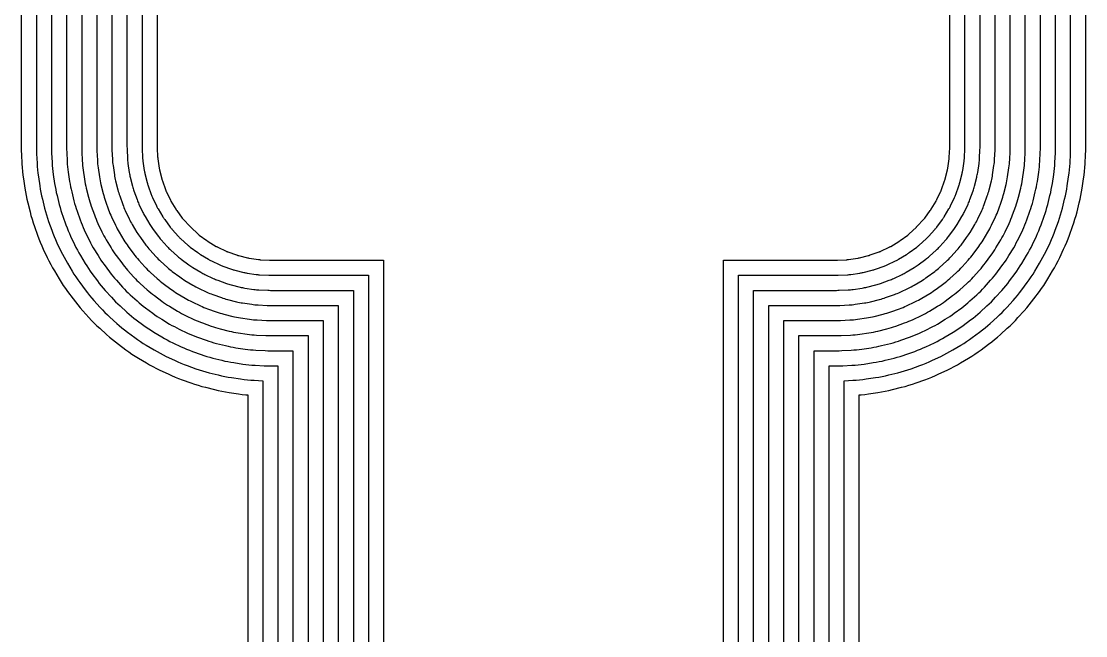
# Model space of a CAD drawing. Header units: metres. Extents: x 1.4 to 44.2, y 0.1 to 33.9.
# Drawn here: x 2.615 to 5.435, y 6.98 to 8.608 of the extents above; entities that cross this region are included whole.
import ezdxf

# ---------------------------------------------------------------- set-up
doc = ezdxf.new("R2010")
doc.units = ezdxf.units.M

msp = doc.modelspace()

# ---------------------------------------------------------------- linework, layer by layer
for points in [[(2.615, 9.775), (2.615, 8.275), (2.6151, 8.265), (2.6155, 8.2549), (2.6167, 8.2304), (2.6173, 8.2203), (2.6182, 8.2103), (2.6193, 8.2003), (2.6207, 8.1903), (2.6243, 8.1661), (2.6259, 8.1561), (2.6277, 8.1463), (2.6298, 8.1364), (2.6321, 8.1266), (2.6381, 8.1028), (2.6406, 8.0931), (2.6434, 8.0834), (2.6465, 8.0738), (2.6497, 8.0643), (2.658, 8.0412), (2.6615, 8.0318), (2.6653, 8.0224), (2.6692, 8.0132), (2.6734, 8.004), (2.6839, 7.9819), (2.6883, 7.9728), (2.6929, 7.9639), (2.6978, 7.9551), (2.7029, 7.9464), (2.7155, 7.9253), (2.7208, 7.9168), (2.7262, 7.9083), (2.7319, 7.9), (2.7378, 7.8919), (2.7524, 7.8722), (2.7585, 7.8642), (2.7648, 7.8563), (2.7713, 7.8486), (2.778, 7.8411), (2.7944, 7.8229), (2.8013, 7.8155), (2.8083, 7.8083), (2.8155, 7.8013), (2.8229, 7.7944), (2.8411, 7.778), (2.8486, 7.7713), (2.8563, 7.7648), (2.8642, 7.7585), (2.8722, 7.7524), (2.8919, 7.7378), (2.9, 7.7319), (2.9083, 7.7262), (2.9168, 7.7208), (2.9253, 7.7155), (2.9464, 7.7029), (2.9551, 7.6978), (2.9639, 7.6929), (2.9728, 7.6883), (2.9819, 7.6839), (3.004, 7.6734), (3.0132, 7.6692), (3.0224, 7.6653), (3.0318, 7.6615), (3.0412, 7.658), (3.0643, 7.6497), (3.0738, 7.6465), (3.0834, 7.6434), (3.0931, 7.6406), (3.1028, 7.6381), (3.1266, 7.6321), (3.1364, 7.6298), (3.1463, 7.6277), (3.1561, 7.6259), (3.1661, 7.6243), (3.1903, 7.6207), (3.2003, 7.6193), (3.2103, 7.6182), (3.2148, 7.6178), (3.2148, 6.5574)], [(2.655, 9.775), (2.655, 8.275), (2.6551, 8.2659), (2.6555, 8.2569), (2.6567, 8.2324), (2.6572, 8.2233), (2.658, 8.2142), (2.659, 8.2052), (2.6602, 8.1962), (2.6638, 8.1719), (2.6653, 8.163), (2.6669, 8.1541), (2.6688, 8.1452), (2.6709, 8.1363), (2.6769, 8.1125), (2.6792, 8.1038), (2.6817, 8.095), (2.6845, 8.0864), (2.6874, 8.0778), (2.6957, 8.0547), (2.6988, 8.0462), (2.7022, 8.0377), (2.7058, 8.0294), (2.7096, 8.0211), (2.7201, 7.999), (2.724, 7.9908), (2.7282, 7.9827), (2.7326, 7.9748), (2.7372, 7.9669), (2.7498, 7.9459), (2.7545, 7.9382), (2.7595, 7.9306), (2.7646, 7.9231), (2.77, 7.9157), (2.7846, 7.896), (2.7901, 7.8888), (2.7957, 7.8817), (2.8016, 7.8747), (2.8076, 7.8679), (2.8241, 7.8498), (2.8303, 7.8431), (2.8366, 7.8366), (2.8431, 7.8303), (2.8498, 7.8241), (2.8679, 7.8076), (2.8747, 7.8016), (2.8817, 7.7957), (2.8888, 7.7901), (2.896, 7.7846), (2.9157, 7.77), (2.9231, 7.7646), (2.9306, 7.7595), (2.9382, 7.7545), (2.9459, 7.7498), (2.9669, 7.7372), (2.9748, 7.7326), (2.9827, 7.7282), (2.9908, 7.724), (2.999, 7.7201), (3.0211, 7.7096), (3.0294, 7.7058), (3.0377, 7.7022), (3.0462, 7.6988), (3.0547, 7.6957), (3.0778, 7.6874), (3.0864, 7.6845), (3.095, 7.6817), (3.1038, 7.6792), (3.1125, 7.6769), (3.1363, 7.6709), (3.1452, 7.6688), (3.1541, 7.6669), (3.163, 7.6653), (3.1719, 7.6638), (3.1962, 7.6602), (3.2052, 7.659), (3.2142, 7.658), (3.2233, 7.6572), (3.2324, 7.6567), (3.2548, 7.6556), (3.2548, 6.5291)], [(2.695, 9.775), (2.695, 8.275), (2.6951, 8.2669), (2.6954, 8.2588), (2.6966, 8.2343), (2.6971, 8.2262), (2.6978, 8.2182), (2.6987, 8.2101), (2.6998, 8.2021), (2.7034, 8.1778), (2.7047, 8.1698), (2.7062, 8.1619), (2.7078, 8.1539), (2.7097, 8.1461), (2.7157, 8.1223), (2.7177, 8.1144), (2.72, 8.1066), (2.7224, 8.0989), (2.7251, 8.0913), (2.7333, 8.0682), (2.7362, 8.0606), (2.7392, 8.0531), (2.7424, 8.0456), (2.7457, 8.0382), (2.7562, 8.0161), (2.7598, 8.0088), (2.7635, 8.0016), (2.7674, 7.9945), (2.7715, 7.9875), (2.7841, 7.9665), (2.7883, 7.9596), (2.7928, 7.9528), (2.7973, 7.9461), (2.8021, 7.9395), (2.8167, 7.9198), (2.8216, 7.9134), (2.8267, 7.9071), (2.8319, 7.9009), (2.8372, 7.8948), (2.8537, 7.8766), (2.8592, 7.8707), (2.8649, 7.8649), (2.8707, 7.8592), (2.8766, 7.8537), (2.8948, 7.8372), (2.9009, 7.8319), (2.9071, 7.8267), (2.9134, 7.8216), (2.9198, 7.8167), (2.9395, 7.8021), (2.9461, 7.7973), (2.9528, 7.7928), (2.9596, 7.7883), (2.9665, 7.7841), (2.9875, 7.7715), (2.9945, 7.7674), (3.0016, 7.7635), (3.0088, 7.7598), (3.0161, 7.7562), (3.0382, 7.7457), (3.0456, 7.7424), (3.0531, 7.7392), (3.0606, 7.7362), (3.0682, 7.7333), (3.0913, 7.7251), (3.0989, 7.7224), (3.1066, 7.72), (3.1144, 7.7177), (3.1223, 7.7157), (3.1461, 7.7097), (3.1539, 7.7078), (3.1619, 7.7062), (3.1698, 7.7047), (3.1778, 7.7034), (3.2021, 7.6998), (3.2101, 7.6987), (3.2182, 7.6978), (3.2262, 7.6971), (3.2343, 7.6966), (3.2588, 7.6954), (3.2669, 7.6951), (3.275, 7.695), (3.2948, 7.695), (3.2948, 6.499)], [(2.735, 9.775), (2.735, 8.275), (2.7351, 8.2679), (2.7354, 8.2608), (2.7366, 8.2363), (2.737, 8.2292), (2.7376, 8.2221), (2.7384, 8.215), (2.7394, 8.208), (2.743, 8.1837), (2.7441, 8.1767), (2.7454, 8.1697), (2.7469, 8.1627), (2.7485, 8.1558), (2.7545, 8.132), (2.7563, 8.1251), (2.7583, 8.1183), (2.7604, 8.1115), (2.7627, 8.1047), (2.771, 8.0816), (2.7735, 8.075), (2.7761, 8.0684), (2.7789, 8.0618), (2.7819, 8.0554), (2.7924, 8.0332), (2.7955, 8.0268), (2.7988, 8.0205), (2.8022, 8.0142), (2.8058, 8.0081), (2.8184, 7.987), (2.8221, 7.981), (2.826, 7.975), (2.83, 7.9691), (2.8342, 7.9634), (2.8488, 7.9437), (2.8531, 7.938), (2.8576, 7.9324), (2.8622, 7.927), (2.8669, 7.9217), (2.8834, 7.9035), (2.8882, 7.8983), (2.8932, 7.8932), (2.8983, 7.8882), (2.9035, 7.8834), (2.9217, 7.8669), (2.927, 7.8622), (2.9324, 7.8576), (2.938, 7.8531), (2.9437, 7.8488), (2.9634, 7.8342), (2.9691, 7.83), (2.975, 7.826), (2.981, 7.8221), (2.987, 7.8184), (3.0081, 7.8058), (3.0142, 7.8022), (3.0205, 7.7988), (3.0268, 7.7955), (3.0332, 7.7924), (3.0554, 7.7819), (3.0618, 7.7789), (3.0684, 7.7761), (3.075, 7.7735), (3.0816, 7.771), (3.1047, 7.7627), (3.1115, 7.7604), (3.1183, 7.7583), (3.1251, 7.7563), (3.132, 7.7545), (3.1558, 7.7485), (3.1627, 7.7469), (3.1697, 7.7454), (3.1767, 7.7441), (3.1837, 7.743), (3.208, 7.7394), (3.215, 7.7384), (3.2221, 7.7376), (3.2292, 7.737), (3.2363, 7.7366), (3.2608, 7.7354), (3.2679, 7.7351), (3.275, 7.735), (3.3348, 7.735), (3.3348, 6.4678)], [(2.775, 9.775), (2.775, 8.275), (2.7751, 8.2689), (2.7753, 8.2627), (2.7765, 8.2382), (2.7769, 8.2321), (2.7774, 8.226), (2.7781, 8.2199), (2.7789, 8.2138), (2.7825, 8.1896), (2.7835, 8.1835), (2.7846, 8.1775), (2.7859, 8.1715), (2.7873, 8.1655), (2.7933, 8.1417), (2.7948, 8.1358), (2.7965, 8.1299), (2.7984, 8.124), (2.8004, 8.1182), (2.8087, 8.0951), (2.8108, 8.0894), (2.8131, 8.0837), (2.8155, 8.078), (2.818, 8.0725), (2.8285, 8.0503), (2.8312, 8.0448), (2.8341, 8.0393), (2.837, 8.0339), (2.8401, 8.0286), (2.8527, 8.0076), (2.8559, 8.0024), (2.8593, 7.9972), (2.8627, 7.9922), (2.8663, 7.9872), (2.881, 7.9675), (2.8847, 7.9626), (2.8885, 7.9578), (2.8925, 7.9531), (2.8965, 7.9485), (2.913, 7.9303), (2.9172, 7.9259), (2.9215, 7.9215), (2.9259, 7.9172), (2.9303, 7.913), (2.9485, 7.8965), (2.9531, 7.8925), (2.9578, 7.8885), (2.9626, 7.8847), (2.9675, 7.881), (2.9872, 7.8663), (2.9922, 7.8627), (2.9972, 7.8593), (3.0024, 7.8559), (3.0076, 7.8527), (3.0286, 7.8401), (3.0339, 7.837), (3.0393, 7.8341), (3.0448, 7.8312), (3.0503, 7.8285), (3.0725, 7.818), (3.078, 7.8155), (3.0837, 7.8131), (3.0894, 7.8108), (3.0951, 7.8087), (3.1182, 7.8004), (3.124, 7.7984), (3.1299, 7.7965), (3.1358, 7.7948), (3.1417, 7.7933), (3.1655, 7.7873), (3.1715, 7.7859), (3.1775, 7.7846), (3.1835, 7.7835), (3.1896, 7.7825), (3.2138, 7.7789), (3.2199, 7.7781), (3.226, 7.7774), (3.2321, 7.7769), (3.2382, 7.7765), (3.2627, 7.7753), (3.2689, 7.7751), (3.275, 7.775), (3.3748, 7.775), (3.3748, 6.4366)], [(2.815, 9.775), (2.815, 8.275), (2.8151, 8.2699), (2.8153, 8.2647), (2.8165, 8.2402), (2.8168, 8.2351), (2.8172, 8.2299), (2.8178, 8.2248), (2.8185, 8.2197), (2.8221, 8.1954), (2.8229, 8.1903), (2.8239, 8.1853), (2.8249, 8.1802), (2.8261, 8.1752), (2.8321, 8.1514), (2.8334, 8.1464), (2.8348, 8.1415), (2.8364, 8.1366), (2.8381, 8.1317), (2.8463, 8.1086), (2.8481, 8.1038), (2.85, 8.099), (2.8521, 8.0942), (2.8542, 8.0896), (2.8647, 8.0674), (2.867, 8.0627), (2.8693, 8.0582), (2.8718, 8.0537), (2.8744, 8.0492), (2.887, 8.0282), (2.8897, 8.0238), (2.8925, 8.0195), (2.8955, 8.0152), (2.8985, 8.011), (2.9131, 7.9913), (2.9162, 7.9872), (2.9194, 7.9832), (2.9227, 7.9792), (2.9262, 7.9754), (2.9426, 7.9572), (2.9461, 7.9534), (2.9497, 7.9497), (2.9534, 7.9461), (2.9572, 7.9426), (2.9754, 7.9262), (2.9792, 7.9227), (2.9832, 7.9194), (2.9872, 7.9162), (2.9913, 7.9131), (3.011, 7.8985), (3.0152, 7.8955), (3.0195, 7.8925), (3.0238, 7.8897), (3.0282, 7.887), (3.0492, 7.8744), (3.0537, 7.8718), (3.0582, 7.8693), (3.0627, 7.867), (3.0674, 7.8647), (3.0896, 7.8542), (3.0942, 7.8521), (3.099, 7.85), (3.1038, 7.8481), (3.1086, 7.8463), (3.1317, 7.8381), (3.1366, 7.8364), (3.1415, 7.8348), (3.1464, 7.8334), (3.1514, 7.8321), (3.1752, 7.8261), (3.1802, 7.8249), (3.1853, 7.8239), (3.1903, 7.8229), (3.1954, 7.8221), (3.2197, 7.8185), (3.2248, 7.8178), (3.2299, 7.8172), (3.2351, 7.8168), (3.2402, 7.8165), (3.2647, 7.8153), (3.2699, 7.8151), (3.275, 7.815), (3.4148, 7.815), (3.4148, 6.4054)], [(2.855, 9.775), (2.855, 8.275), (2.8551, 8.2708), (2.8552, 8.2667), (2.8564, 8.2422), (2.8567, 8.238), (2.857, 8.2338), (2.8575, 8.2297), (2.8581, 8.2256), (2.8617, 8.2013), (2.8623, 8.1972), (2.8631, 8.1931), (2.8639, 8.189), (2.8649, 8.1849), (2.8709, 8.1611), (2.8719, 8.1571), (2.8731, 8.1531), (2.8744, 8.1491), (2.8757, 8.1452), (2.884, 8.1221), (2.8854, 8.1182), (2.887, 8.1143), (2.8886, 8.1105), (2.8904, 8.1067), (2.9009, 8.0845), (2.9027, 8.0807), (2.9046, 8.077), (2.9066, 8.0734), (2.9087, 8.0698), (2.9213, 8.0487), (2.9235, 8.0452), (2.9258, 8.0417), (2.9282, 8.0382), (2.9306, 8.0349), (2.9452, 8.0151), (2.9477, 8.0118), (2.9503, 8.0086), (2.953, 8.0054), (2.9558, 8.0022), (2.9723, 7.9841), (2.9751, 7.981), (2.978, 7.978), (2.981, 7.9751), (2.9841, 7.9723), (3.0022, 7.9558), (3.0054, 7.953), (3.0086, 7.9503), (3.0118, 7.9477), (3.0151, 7.9452), (3.0349, 7.9306), (3.0382, 7.9282), (3.0417, 7.9258), (3.0452, 7.9235), (3.0487, 7.9213), (3.0698, 7.9087), (3.0734, 7.9066), (3.077, 7.9046), (3.0807, 7.9027), (3.0845, 7.9009), (3.1067, 7.8904), (3.1105, 7.8886), (3.1143, 7.887), (3.1182, 7.8854), (3.1221, 7.884), (3.1452, 7.8757), (3.1491, 7.8744), (3.1531, 7.8731), (3.1571, 7.8719), (3.1611, 7.8709), (3.1849, 7.8649), (3.189, 7.8639), (3.1931, 7.8631), (3.1972, 7.8623), (3.2013, 7.8617), (3.2256, 7.8581), (3.2297, 7.8575), (3.2338, 7.857), (3.238, 7.8567), (3.2422, 7.8564), (3.2667, 7.8552), (3.2708, 7.8551), (3.275, 7.855), (3.4548, 7.855), (3.4548, 6.3742)], [(2.895, 9.775), (2.895, 8.275), (2.8951, 8.2718), (2.8952, 8.2686), (2.8964, 8.2441), (2.8966, 8.2409), (2.8968, 8.2378), (2.8972, 8.2346), (2.8976, 8.2314), (2.9012, 8.2072), (2.9017, 8.204), (2.9023, 8.2009), (2.903, 8.1978), (2.9037, 8.1947), (2.9097, 8.1709), (2.9105, 8.1678), (2.9114, 8.1647), (2.9123, 8.1617), (2.9134, 8.1586), (2.9216, 8.1355), (2.9228, 8.1326), (2.9239, 8.1296), (2.9252, 8.1267), (2.9265, 8.1238), (2.937, 8.1016), (2.9384, 8.0987), (2.9399, 8.0959), (2.9414, 8.0931), (2.943, 8.0903), (2.9556, 8.0693), (2.9573, 8.0666), (2.9591, 8.0639), (2.9609, 8.0613), (2.9627, 8.0587), (2.9773, 8.039), (2.9793, 8.0364), (2.9813, 8.0339), (2.9833, 8.0315), (2.9854, 8.0291), (3.0019, 8.0109), (3.0041, 8.0086), (3.0063, 8.0063), (3.0086, 8.0041), (3.0109, 8.0019), (3.0291, 7.9854), (3.0315, 7.9833), (3.0339, 7.9813), (3.0364, 7.9793), (3.039, 7.9773), (3.0587, 7.9627), (3.0613, 7.9609), (3.0639, 7.9591), (3.0666, 7.9573), (3.0693, 7.9556), (3.0903, 7.943), (3.0931, 7.9414), (3.0959, 7.9399), (3.0987, 7.9384), (3.1016, 7.937), (3.1238, 7.9265), (3.1267, 7.9252), (3.1296, 7.9239), (3.1326, 7.9228), (3.1355, 7.9216), (3.1586, 7.9134), (3.1617, 7.9123), (3.1647, 7.9114), (3.1678, 7.9105), (3.1709, 7.9097), (3.1947, 7.9037), (3.1978, 7.903), (3.2009, 7.9023), (3.204, 7.9017), (3.2072, 7.9012), (3.2314, 7.8976), (3.2346, 7.8972), (3.2378, 7.8968), (3.2409, 7.8966), (3.2441, 7.8964), (3.2686, 7.8952), (3.2718, 7.8951), (3.275, 7.895), (3.4948, 7.895), (3.4948, 6.3429)], [(2.935, 9.775), (2.935, 8.275), (2.935, 8.2728), (2.9351, 8.2706), (2.9363, 8.2461), (2.9365, 8.2439), (2.9366, 8.2417), (2.9369, 8.2395), (2.9372, 8.2373), (2.9408, 8.213), (2.9411, 8.2109), (2.9415, 8.2087), (2.942, 8.2065), (2.9425, 8.2044), (2.9485, 8.1806), (2.949, 8.1784), (2.9497, 8.1763), (2.9503, 8.1742), (2.951, 8.1721), (2.9593, 8.149), (2.9601, 8.147), (2.9609, 8.1449), (2.9618, 8.1429), (2.9627, 8.1409), (2.9732, 8.1187), (2.9741, 8.1167), (2.9752, 8.1147), (2.9762, 8.1128), (2.9773, 8.1109), (2.9899, 8.0899), (2.9911, 8.088), (2.9923, 8.0861), (2.9936, 8.0843), (2.9949, 8.0825), (3.0095, 8.0628), (3.0108, 8.061), (3.0122, 8.0593), (3.0136, 8.0576), (3.0151, 8.056), (3.0316, 8.0378), (3.0331, 8.0362), (3.0346, 8.0346), (3.0362, 8.0331), (3.0378, 8.0316), (3.056, 8.0151), (3.0576, 8.0136), (3.0593, 8.0122), (3.061, 8.0108), (3.0628, 8.0095), (3.0825, 7.9949), (3.0843, 7.9936), (3.0861, 7.9923), (3.088, 7.9911), (3.0899, 7.9899), (3.1109, 7.9773), (3.1128, 7.9762), (3.1147, 7.9752), (3.1167, 7.9741), (3.1187, 7.9732), (3.1409, 7.9627), (3.1429, 7.9618), (3.1449, 7.9609), (3.147, 7.9601), (3.149, 7.9593), (3.1721, 7.951), (3.1742, 7.9503), (3.1763, 7.9497), (3.1784, 7.949), (3.1806, 7.9485), (3.2044, 7.9425), (3.2065, 7.942), (3.2087, 7.9415), (3.2109, 7.9411), (3.213, 7.9408), (3.2373, 7.9372), (3.2395, 7.9369), (3.2417, 7.9366), (3.2439, 7.9365), (3.2461, 7.9363), (3.2706, 7.9351), (3.2728, 7.935), (3.275, 7.935), (3.5348, 7.935), (3.5348, 6.3117)], [(2.975, 9.775), (2.975, 8.275), (2.975, 8.2738), (2.9751, 8.2726), (2.9763, 8.2481), (2.9764, 8.2468), (2.9765, 8.2456), (2.9766, 8.2444), (2.9768, 8.2432), (2.9804, 8.2189), (2.9806, 8.2177), (2.9808, 8.2165), (2.981, 8.2153), (2.9813, 8.2141), (2.9873, 8.1903), (2.9876, 8.1891), (2.9879, 8.1879), (2.9883, 8.1868), (2.9887, 8.1856), (2.997, 8.1625), (2.9974, 8.1613), (2.9978, 8.1602), (2.9983, 8.1591), (2.9988, 8.158), (3.0093, 8.1358), (3.0099, 8.1347), (3.0104, 8.1336), (3.011, 8.1325), (3.0116, 8.1315), (3.0243, 8.1104), (3.0249, 8.1094), (3.0256, 8.1083), (3.0263, 8.1073), (3.027, 8.1063), (3.0416, 8.0866), (3.0423, 8.0857), (3.0431, 8.0847), (3.0439, 8.0838), (3.0447, 8.0828), (3.0612, 8.0647), (3.062, 8.0638), (3.0629, 8.0629), (3.0638, 8.062), (3.0647, 8.0612), (3.0828, 8.0447), (3.0838, 8.0439), (3.0847, 8.0431), (3.0857, 8.0423), (3.0866, 8.0416), (3.1063, 8.027), (3.1073, 8.0263), (3.1083, 8.0256), (3.1094, 8.0249), (3.1104, 8.0243), (3.1315, 8.0116), (3.1325, 8.011), (3.1336, 8.0104), (3.1347, 8.0099), (3.1358, 8.0093), (3.158, 7.9988), (3.1591, 7.9983), (3.1602, 7.9978), (3.1613, 7.9974), (3.1625, 7.997), (3.1856, 7.9887), (3.1868, 7.9883), (3.1879, 7.9879), (3.1891, 7.9876), (3.1903, 7.9873), (3.2141, 7.9813), (3.2153, 7.981), (3.2165, 7.9808), (3.2177, 7.9806), (3.2189, 7.9804), (3.2432, 7.9768), (3.2444, 7.9766), (3.2456, 7.9765), (3.2468, 7.9764), (3.2481, 7.9763), (3.2726, 7.9751), (3.2738, 7.975), (3.275, 7.975), (3.5748, 7.975), (3.5748, 6.2805)], [(4.4752, 6.2805), (4.4752, 7.975), (4.775, 7.975), (4.7762, 7.975), (4.7775, 7.9751), (4.802, 7.9763), (4.8032, 7.9764), (4.8044, 7.9765), (4.8056, 7.9766), (4.8069, 7.9768), (4.8311, 7.9804), (4.8323, 7.9806), (4.8335, 7.9808), (4.8347, 7.981), (4.8359, 7.9813), (4.8597, 7.9873), (4.8609, 7.9876), (4.8621, 7.9879), (4.8633, 7.9883), (4.8644, 7.9887), (4.8875, 7.997), (4.8887, 7.9974), (4.8898, 7.9978), (4.8909, 7.9983), (4.8921, 7.9988), (4.9142, 8.0093), (4.9153, 8.0099), (4.9164, 8.0104), (4.9175, 8.011), (4.9186, 8.0116), (4.9396, 8.0243), (4.9407, 8.0249), (4.9417, 8.0256), (4.9427, 8.0263), (4.9437, 8.027), (4.9634, 8.0416), (4.9644, 8.0423), (4.9653, 8.0431), (4.9663, 8.0439), (4.9672, 8.0447), (4.9854, 8.0612), (4.9863, 8.062), (4.9871, 8.0629), (4.988, 8.0638), (4.9888, 8.0647), (5.0053, 8.0828), (5.0061, 8.0838), (5.0069, 8.0847), (5.0077, 8.0857), (5.0084, 8.0866), (5.023, 8.1063), (5.0238, 8.1073), (5.0245, 8.1083), (5.0251, 8.1094), (5.0258, 8.1104), (5.0384, 8.1315), (5.039, 8.1325), (5.0396, 8.1336), (5.0402, 8.1347), (5.0407, 8.1358), (5.0512, 8.158), (5.0517, 8.1591), (5.0522, 8.1602), (5.0526, 8.1613), (5.0531, 8.1625), (5.0613, 8.1856), (5.0617, 8.1868), (5.0621, 8.1879), (5.0624, 8.1891), (5.0627, 8.1903), (5.0687, 8.2141), (5.069, 8.2153), (5.0692, 8.2165), (5.0695, 8.2177), (5.0697, 8.2189), (5.0733, 8.2432), (5.0734, 8.2444), (5.0736, 8.2456), (5.0737, 8.2468), (5.0737, 8.2481), (5.075, 8.2726), (5.075, 8.2738), (5.075, 8.275), (5.075, 9.775)], [(4.5152, 6.3117), (4.5152, 7.935), (4.775, 7.935), (4.7772, 7.935), (4.7794, 7.9351), (4.8039, 7.9363), (4.8061, 7.9365), (4.8083, 7.9366), (4.8105, 7.9369), (4.8127, 7.9372), (4.837, 7.9408), (4.8392, 7.9411), (4.8413, 7.9415), (4.8435, 7.942), (4.8457, 7.9425), (4.8695, 7.9485), (4.8716, 7.949), (4.8737, 7.9497), (4.8758, 7.9503), (4.8779, 7.951), (4.901, 7.9593), (4.9031, 7.9601), (4.9051, 7.9609), (4.9072, 7.9618), (4.9092, 7.9627), (4.9313, 7.9732), (4.9333, 7.9741), (4.9353, 7.9752), (4.9372, 7.9762), (4.9391, 7.9773), (4.9602, 7.9899), (4.9621, 7.9911), (4.9639, 7.9923), (4.9657, 7.9936), (4.9675, 7.9949), (4.9872, 8.0095), (4.989, 8.0108), (4.9907, 8.0122), (4.9924, 8.0136), (4.9941, 8.0151), (5.0122, 8.0316), (5.0138, 8.0331), (5.0154, 8.0346), (5.017, 8.0362), (5.0185, 8.0378), (5.035, 8.056), (5.0364, 8.0576), (5.0378, 8.0593), (5.0392, 8.061), (5.0406, 8.0628), (5.0552, 8.0825), (5.0565, 8.0843), (5.0577, 8.0861), (5.0589, 8.088), (5.0601, 8.0899), (5.0727, 8.1109), (5.0738, 8.1128), (5.0749, 8.1147), (5.0759, 8.1167), (5.0769, 8.1187), (5.0873, 8.1409), (5.0883, 8.1429), (5.0891, 8.1449), (5.09, 8.147), (5.0907, 8.149), (5.099, 8.1721), (5.0997, 8.1742), (5.1004, 8.1763), (5.101, 8.1784), (5.1016, 8.1806), (5.1075, 8.2044), (5.108, 8.2065), (5.1085, 8.2087), (5.1089, 8.2109), (5.1092, 8.213), (5.1128, 8.2373), (5.1131, 8.2395), (5.1134, 8.2417), (5.1136, 8.2439), (5.1137, 8.2461), (5.1149, 8.2706), (5.115, 8.2728), (5.115, 8.275), (5.115, 9.775)], [(4.5552, 6.3429), (4.5552, 7.895), (4.775, 7.895), (4.7782, 7.8951), (4.7814, 7.8952), (4.8059, 7.8964), (4.8091, 7.8966), (4.8123, 7.8968), (4.8154, 7.8972), (4.8186, 7.8976), (4.8429, 7.9012), (4.846, 7.9017), (4.8491, 7.9023), (4.8523, 7.903), (4.8554, 7.9037), (4.8792, 7.9097), (4.8823, 7.9105), (4.8853, 7.9114), (4.8884, 7.9123), (4.8914, 7.9134), (4.9145, 7.9216), (4.9175, 7.9228), (4.9204, 7.9239), (4.9234, 7.9252), (4.9263, 7.9265), (4.9484, 7.937), (4.9513, 7.9384), (4.9541, 7.9399), (4.9569, 7.9414), (4.9597, 7.943), (4.9807, 7.9556), (4.9835, 7.9573), (4.9861, 7.9591), (4.9888, 7.9609), (4.9913, 7.9627), (5.0111, 7.9773), (5.0136, 7.9793), (5.0161, 7.9813), (5.0185, 7.9833), (5.0209, 7.9854), (5.0391, 8.0019), (5.0414, 8.0041), (5.0437, 8.0063), (5.0459, 8.0086), (5.0481, 8.0109), (5.0646, 8.0291), (5.0667, 8.0315), (5.0688, 8.0339), (5.0707, 8.0364), (5.0727, 8.039), (5.0873, 8.0587), (5.0892, 8.0613), (5.091, 8.0639), (5.0927, 8.0666), (5.0944, 8.0693), (5.107, 8.0903), (5.1086, 8.0931), (5.1101, 8.0959), (5.1116, 8.0987), (5.113, 8.1016), (5.1235, 8.1238), (5.1248, 8.1267), (5.1261, 8.1296), (5.1273, 8.1326), (5.1284, 8.1355), (5.1366, 8.1586), (5.1377, 8.1617), (5.1386, 8.1647), (5.1395, 8.1678), (5.1404, 8.1709), (5.1463, 8.1947), (5.147, 8.1978), (5.1477, 8.2009), (5.1483, 8.204), (5.1488, 8.2072), (5.1524, 8.2314), (5.1528, 8.2346), (5.1532, 8.2378), (5.1535, 8.2409), (5.1537, 8.2441), (5.1549, 8.2686), (5.155, 8.2718), (5.155, 8.275), (5.155, 9.775)], [(4.5952, 6.3742), (4.5952, 7.855), (4.775, 7.855), (4.7792, 7.8551), (4.7834, 7.8552), (4.8079, 7.8564), (4.812, 7.8567), (4.8162, 7.857), (4.8203, 7.8575), (4.8245, 7.8581), (4.8487, 7.8617), (4.8528, 7.8623), (4.857, 7.8631), (4.861, 7.8639), (4.8651, 7.8649), (4.8889, 7.8709), (4.8929, 7.8719), (4.8969, 7.8731), (4.9009, 7.8744), (4.9049, 7.8757), (4.928, 7.884), (4.9319, 7.8854), (4.9357, 7.887), (4.9396, 7.8886), (4.9434, 7.8904), (4.9655, 7.9009), (4.9693, 7.9027), (4.973, 7.9046), (4.9767, 7.9066), (4.9803, 7.9087), (5.0013, 7.9213), (5.0049, 7.9235), (5.0084, 7.9258), (5.0118, 7.9282), (5.0152, 7.9306), (5.0349, 7.9452), (5.0382, 7.9477), (5.0415, 7.9503), (5.0447, 7.953), (5.0478, 7.9558), (5.066, 7.9723), (5.069, 7.9751), (5.072, 7.978), (5.0749, 7.981), (5.0778, 7.9841), (5.0942, 8.0022), (5.097, 8.0054), (5.0997, 8.0086), (5.1023, 8.0118), (5.1048, 8.0151), (5.1194, 8.0349), (5.1219, 8.0382), (5.1242, 8.0417), (5.1265, 8.0452), (5.1287, 8.0487), (5.1413, 8.0698), (5.1434, 8.0734), (5.1454, 8.077), (5.1473, 8.0807), (5.1492, 8.0845), (5.1597, 8.1067), (5.1614, 8.1105), (5.163, 8.1143), (5.1646, 8.1182), (5.166, 8.1221), (5.1743, 8.1452), (5.1757, 8.1491), (5.1769, 8.1531), (5.1781, 8.1571), (5.1792, 8.1611), (5.1851, 8.1849), (5.1861, 8.189), (5.1869, 8.1931), (5.1877, 8.1972), (5.1884, 8.2013), (5.192, 8.2256), (5.1925, 8.2297), (5.193, 8.2338), (5.1933, 8.238), (5.1936, 8.2422), (5.1948, 8.2667), (5.195, 8.2708), (5.195, 8.275), (5.195, 9.775)], [(4.6352, 6.4054), (4.6352, 7.815), (4.775, 7.815), (4.7802, 7.8151), (4.7853, 7.8153), (4.8098, 7.8165), (4.815, 7.8168), (4.8201, 7.8172), (4.8252, 7.8178), (4.8303, 7.8185), (4.8546, 7.8221), (4.8597, 7.8229), (4.8648, 7.8239), (4.8698, 7.8249), (4.8748, 7.8261), (4.8986, 7.8321), (4.9036, 7.8334), (4.9085, 7.8348), (4.9135, 7.8364), (4.9183, 7.8381), (4.9414, 7.8463), (4.9463, 7.8481), (4.951, 7.85), (4.9558, 7.8521), (4.9605, 7.8542), (4.9826, 7.8647), (4.9873, 7.867), (4.9919, 7.8693), (4.9964, 7.8718), (5.0008, 7.8744), (5.0219, 7.887), (5.0263, 7.8897), (5.0306, 7.8925), (5.0348, 7.8955), (5.039, 7.8985), (5.0587, 7.9131), (5.0628, 7.9162), (5.0668, 7.9194), (5.0708, 7.9227), (5.0746, 7.9262), (5.0928, 7.9426), (5.0966, 7.9461), (5.1003, 7.9497), (5.1039, 7.9534), (5.1074, 7.9572), (5.1239, 7.9754), (5.1273, 7.9792), (5.1306, 7.9832), (5.1338, 7.9872), (5.1369, 7.9913), (5.1516, 8.011), (5.1546, 8.0152), (5.1575, 8.0195), (5.1603, 8.0238), (5.163, 8.0282), (5.1756, 8.0492), (5.1782, 8.0537), (5.1807, 8.0582), (5.1831, 8.0627), (5.1853, 8.0674), (5.1958, 8.0896), (5.198, 8.0942), (5.2, 8.099), (5.2019, 8.1038), (5.2037, 8.1086), (5.212, 8.1317), (5.2136, 8.1366), (5.2152, 8.1415), (5.2166, 8.1464), (5.218, 8.1514), (5.2239, 8.1752), (5.2251, 8.1802), (5.2262, 8.1853), (5.2271, 8.1903), (5.2279, 8.1954), (5.2315, 8.2197), (5.2322, 8.2248), (5.2328, 8.2299), (5.2332, 8.2351), (5.2336, 8.2402), (5.2348, 8.2647), (5.2349, 8.2699), (5.235, 8.275), (5.235, 9.775)], [(4.6752, 6.4366), (4.6752, 7.775), (4.775, 7.775), (4.7811, 7.7751), (4.7873, 7.7753), (4.8118, 7.7765), (4.8179, 7.7769), (4.824, 7.7774), (4.8301, 7.7781), (4.8362, 7.7789), (4.8605, 7.7825), (4.8665, 7.7835), (4.8726, 7.7846), (4.8786, 7.7859), (4.8845, 7.7873), (4.9083, 7.7933), (4.9143, 7.7948), (4.9202, 7.7965), (4.926, 7.7984), (4.9318, 7.8004), (4.9549, 7.8087), (4.9607, 7.8108), (4.9664, 7.8131), (4.972, 7.8155), (4.9776, 7.818), (4.9998, 7.8285), (5.0053, 7.8312), (5.0107, 7.8341), (5.0161, 7.837), (5.0214, 7.8401), (5.0424, 7.8527), (5.0477, 7.8559), (5.0528, 7.8593), (5.0579, 7.8627), (5.0628, 7.8663), (5.0825, 7.881), (5.0874, 7.8847), (5.0922, 7.8885), (5.0969, 7.8925), (5.1015, 7.8965), (5.1197, 7.913), (5.1242, 7.9172), (5.1286, 7.9215), (5.1329, 7.9259), (5.137, 7.9303), (5.1535, 7.9485), (5.1576, 7.9531), (5.1615, 7.9578), (5.1654, 7.9626), (5.1691, 7.9675), (5.1837, 7.9872), (5.1873, 7.9922), (5.1907, 7.9972), (5.1941, 8.0024), (5.1973, 8.0076), (5.2099, 8.0286), (5.213, 8.0339), (5.216, 8.0393), (5.2188, 8.0448), (5.2215, 8.0503), (5.232, 8.0725), (5.2345, 8.078), (5.237, 8.0837), (5.2392, 8.0894), (5.2414, 8.0951), (5.2496, 8.1182), (5.2516, 8.124), (5.2535, 8.1299), (5.2552, 8.1358), (5.2568, 8.1417), (5.2627, 8.1655), (5.2641, 8.1715), (5.2654, 8.1775), (5.2665, 8.1835), (5.2675, 8.1896), (5.2711, 8.2138), (5.2719, 8.2199), (5.2726, 8.226), (5.2731, 8.2321), (5.2735, 8.2382), (5.2747, 8.2627), (5.2749, 8.2689), (5.275, 8.275), (5.275, 9.775)], [(4.7152, 6.4678), (4.7152, 7.735), (4.775, 7.735), (4.7821, 7.7351), (4.7892, 7.7354), (4.8137, 7.7366), (4.8209, 7.737), (4.8279, 7.7376), (4.835, 7.7384), (4.8421, 7.7394), (4.8663, 7.743), (4.8734, 7.7441), (4.8804, 7.7454), (4.8873, 7.7469), (4.8942, 7.7485), (4.918, 7.7545), (4.9249, 7.7563), (4.9318, 7.7583), (4.9386, 7.7604), (4.9453, 7.7627), (4.9684, 7.771), (4.9751, 7.7735), (4.9817, 7.7761), (4.9882, 7.7789), (4.9947, 7.7819), (5.0169, 7.7924), (5.0232, 7.7955), (5.0296, 7.7988), (5.0358, 7.8022), (5.042, 7.8058), (5.063, 7.8184), (5.0691, 7.8221), (5.075, 7.826), (5.0809, 7.83), (5.0867, 7.8342), (5.1064, 7.8488), (5.112, 7.8531), (5.1176, 7.8576), (5.123, 7.8622), (5.1284, 7.8669), (5.1465, 7.8834), (5.1518, 7.8882), (5.1568, 7.8932), (5.1618, 7.8983), (5.1667, 7.9035), (5.1831, 7.9217), (5.1879, 7.927), (5.1924, 7.9324), (5.1969, 7.938), (5.2012, 7.9437), (5.2158, 7.9634), (5.22, 7.9691), (5.224, 7.975), (5.2279, 7.981), (5.2316, 7.987), (5.2442, 8.0081), (5.2478, 8.0142), (5.2512, 8.0205), (5.2545, 8.0268), (5.2576, 8.0332), (5.2681, 8.0554), (5.2711, 8.0618), (5.2739, 8.0684), (5.2766, 8.075), (5.279, 8.0816), (5.2873, 8.1047), (5.2896, 8.1115), (5.2918, 8.1183), (5.2937, 8.1251), (5.2956, 8.132), (5.3015, 8.1558), (5.3032, 8.1627), (5.3046, 8.1697), (5.3059, 8.1767), (5.3071, 8.1837), (5.3107, 8.208), (5.3116, 8.215), (5.3124, 8.2221), (5.313, 8.2292), (5.3135, 8.2363), (5.3147, 8.2608), (5.3149, 8.2679), (5.315, 8.275), (5.315, 9.775)], [(4.7552, 6.499), (4.7552, 7.695), (4.775, 7.695), (4.7831, 7.6951), (4.7912, 7.6954), (4.8157, 7.6966), (4.8238, 7.6971), (4.8319, 7.6978), (4.8399, 7.6987), (4.8479, 7.6998), (4.8722, 7.7034), (4.8802, 7.7047), (4.8882, 7.7062), (4.8961, 7.7078), (4.904, 7.7097), (4.9278, 7.7157), (4.9356, 7.7177), (4.9434, 7.72), (4.9511, 7.7224), (4.9588, 7.7251), (4.9819, 7.7333), (4.9894, 7.7362), (4.997, 7.7392), (5.0044, 7.7424), (5.0118, 7.7457), (5.034, 7.7562), (5.0412, 7.7598), (5.0484, 7.7635), (5.0555, 7.7674), (5.0625, 7.7715), (5.0836, 7.7841), (5.0905, 7.7883), (5.0972, 7.7928), (5.1039, 7.7973), (5.1105, 7.8021), (5.1302, 7.8167), (5.1366, 7.8216), (5.143, 7.8267), (5.1492, 7.8319), (5.1552, 7.8372), (5.1734, 7.8537), (5.1793, 7.8592), (5.1851, 7.8649), (5.1908, 7.8707), (5.1963, 7.8766), (5.2128, 7.8948), (5.2181, 7.9009), (5.2234, 7.9071), (5.2284, 7.9134), (5.2333, 7.9198), (5.2479, 7.9395), (5.2527, 7.9461), (5.2573, 7.9528), (5.2617, 7.9596), (5.2659, 7.9665), (5.2785, 7.9875), (5.2826, 7.9945), (5.2865, 8.0016), (5.2903, 8.0088), (5.2938, 8.0161), (5.3043, 8.0382), (5.3077, 8.0456), (5.3109, 8.0531), (5.3139, 8.0606), (5.3167, 8.0682), (5.325, 8.0913), (5.3276, 8.0989), (5.33, 8.1066), (5.3323, 8.1144), (5.3344, 8.1223), (5.3403, 8.1461), (5.3422, 8.1539), (5.3439, 8.1619), (5.3454, 8.1698), (5.3466, 8.1778), (5.3502, 8.2021), (5.3513, 8.2101), (5.3522, 8.2182), (5.3529, 8.2262), (5.3534, 8.2343), (5.3546, 8.2588), (5.3549, 8.2669), (5.355, 8.275), (5.355, 9.775)], [(4.7952, 6.5291), (4.7952, 7.6556), (4.8177, 7.6567), (4.8267, 7.6572), (4.8358, 7.658), (4.8448, 7.659), (4.8538, 7.6602), (4.8781, 7.6638), (4.887, 7.6653), (4.896, 7.6669), (4.9049, 7.6688), (4.9137, 7.6709), (4.9375, 7.6769), (4.9463, 7.6792), (4.955, 7.6817), (4.9636, 7.6845), (4.9722, 7.6874), (4.9953, 7.6957), (5.0038, 7.6988), (5.0123, 7.7022), (5.0206, 7.7058), (5.0289, 7.7096), (5.0511, 7.7201), (5.0592, 7.724), (5.0673, 7.7282), (5.0752, 7.7326), (5.0831, 7.7372), (5.1041, 7.7498), (5.1119, 7.7545), (5.1195, 7.7595), (5.127, 7.7646), (5.1343, 7.77), (5.154, 7.7846), (5.1612, 7.7901), (5.1683, 7.7957), (5.1753, 7.8016), (5.1821, 7.8076), (5.2003, 7.8241), (5.2069, 7.8303), (5.2134, 7.8366), (5.2198, 7.8431), (5.2259, 7.8498), (5.2424, 7.8679), (5.2484, 7.8747), (5.2543, 7.8817), (5.26, 7.8888), (5.2655, 7.896), (5.2801, 7.9157), (5.2854, 7.9231), (5.2905, 7.9306), (5.2955, 7.9382), (5.3002, 7.9459), (5.3129, 7.9669), (5.3174, 7.9748), (5.3218, 7.9827), (5.326, 7.9908), (5.33, 7.999), (5.3405, 8.0211), (5.3442, 8.0294), (5.3478, 8.0377), (5.3512, 8.0462), (5.3544, 8.0547), (5.3626, 8.0778), (5.3656, 8.0864), (5.3683, 8.095), (5.3708, 8.1038), (5.3732, 8.1125), (5.3791, 8.1363), (5.3812, 8.1452), (5.3831, 8.1541), (5.3848, 8.163), (5.3862, 8.1719), (5.3898, 8.1962), (5.391, 8.2052), (5.392, 8.2142), (5.3928, 8.2233), (5.3934, 8.2324), (5.3946, 8.2569), (5.3949, 8.2659), (5.395, 8.275), (5.395, 9.775)], [(4.8352, 6.5574), (4.8352, 7.6178), (4.8397, 7.6182), (4.8497, 7.6193), (4.8597, 7.6207), (4.8839, 7.6243), (4.8939, 7.6259), (4.9038, 7.6277), (4.9136, 7.6298), (4.9234, 7.6321), (4.9472, 7.6381), (4.9569, 7.6406), (4.9666, 7.6434), (4.9762, 7.6465), (4.9857, 7.6497), (5.0088, 7.658), (5.0182, 7.6615), (5.0276, 7.6653), (5.0368, 7.6692), (5.046, 7.6734), (5.0682, 7.6839), (5.0772, 7.6883), (5.0861, 7.6929), (5.0949, 7.6978), (5.1036, 7.7029), (5.1247, 7.7155), (5.1333, 7.7208), (5.1417, 7.7262), (5.15, 7.7319), (5.1581, 7.7378), (5.1778, 7.7524), (5.1859, 7.7585), (5.1937, 7.7648), (5.2014, 7.7713), (5.2089, 7.778), (5.2271, 7.7944), (5.2345, 7.8013), (5.2417, 7.8083), (5.2487, 7.8155), (5.2556, 7.8229), (5.2721, 7.8411), (5.2787, 7.8486), (5.2852, 7.8563), (5.2915, 7.8642), (5.2976, 7.8722), (5.3122, 7.8919), (5.3181, 7.9), (5.3238, 7.9083), (5.3293, 7.9168), (5.3345, 7.9253), (5.3472, 7.9464), (5.3522, 7.9551), (5.3571, 7.9639), (5.3617, 7.9728), (5.3661, 7.9819), (5.3766, 8.004), (5.3808, 8.0132), (5.3848, 8.0224), (5.3885, 8.0318), (5.392, 8.0412), (5.4003, 8.0643), (5.4036, 8.0738), (5.4066, 8.0834), (5.4094, 8.0931), (5.412, 8.1028), (5.4179, 8.1266), (5.4202, 8.1364), (5.4223, 8.1463), (5.4242, 8.1561), (5.4258, 8.1661), (5.4294, 8.1903), (5.4307, 8.2003), (5.4318, 8.2103), (5.4327, 8.2203), (5.4333, 8.2304), (5.4345, 8.2549), (5.4349, 8.265), (5.435, 8.275), (5.435, 9.775)]]:
    msp.add_lwpolyline(points)

doc.saveas('drawing.dxf')
